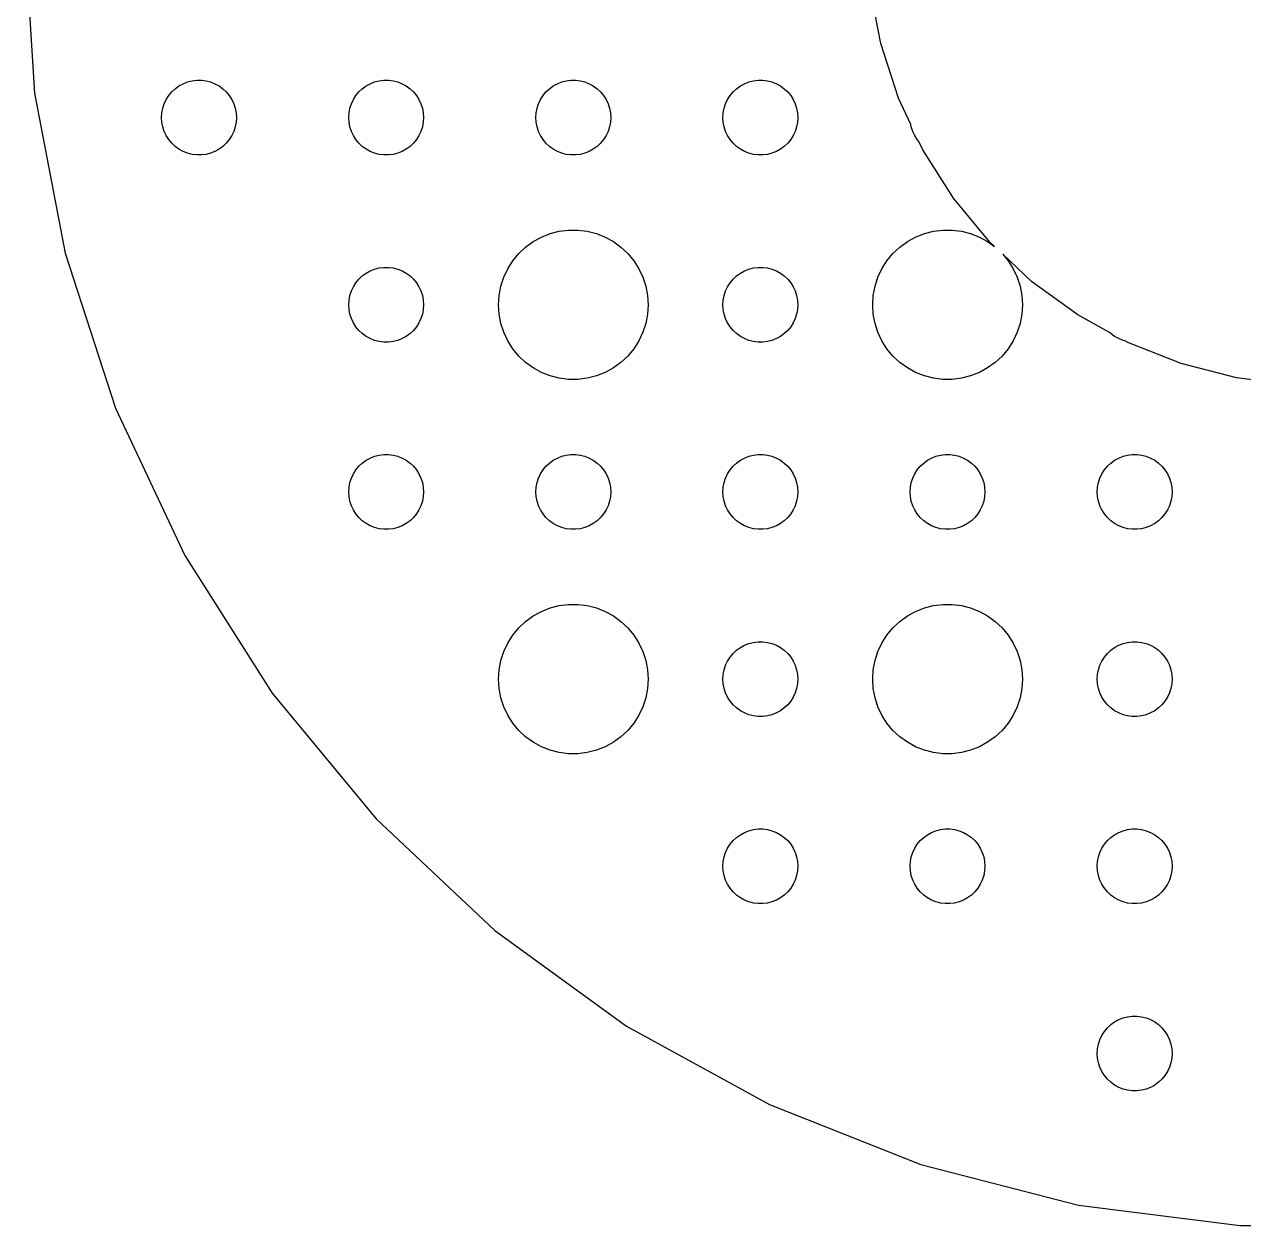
# Model space of a CAD drawing. Header units: metres. Extents: x -52 to 52, y -52 to 52.
# Drawn here: x -52 to -3.13, y -51.9 to -3.77 of the extents above; entities that cross this region are included whole.
import ezdxf

# ---------------------------------------------------------------- set-up
doc = ezdxf.new("R2010")
doc.units = ezdxf.units.M

msp = doc.modelspace()

# ---------------------------------------------------------------- linework, layer by layer
for p, q in [((-52, 0), (-51.59, -6.51732)), ((-17.6766, -4.53859), (-18.1061, -2.28732)), ((-16.9684, -6.71826), (-17.6766, -4.53859)), ((-46.0934, -6.47318), (-45.9561, -6.34422)), ((-45.9561, -6.34422), (-45.8037, -6.23351)), ((-45.8037, -6.23351), (-45.6387, -6.14275)), ((-45.6387, -6.14275), (-45.4635, -6.07341)), ((-45.4635, -6.07341), (-45.2811, -6.02657)), ((-45.2811, -6.02657), (-45.0942, -6.00294)), ((-45.0942, -6.00294), (-44.9058, -6.00294)), ((-44.9058, -6.00294), (-44.7189, -6.02657)), ((-44.7189, -6.02657), (-44.5365, -6.07341)), ((-44.5365, -6.07341), (-44.3613, -6.14275)), ((-44.3613, -6.14275), (-44.1963, -6.23351)), ((-44.1963, -6.23351), (-44.0439, -6.34422)), ((-44.0439, -6.34422), (-43.9065, -6.47318)), ((-38.5934, -6.47318), (-38.4561, -6.34422)), ((-38.4561, -6.34422), (-38.3037, -6.23351)), ((-38.3037, -6.23351), (-38.1387, -6.14275)), ((-38.1387, -6.14275), (-37.9635, -6.07341)), ((-37.9635, -6.07341), (-37.7811, -6.02657)), ((-37.7811, -6.02657), (-37.5942, -6.00294)), ((-37.5942, -6.00294), (-37.4058, -6.00294)), ((-37.4058, -6.00294), (-37.2189, -6.02657)), ((-37.2189, -6.02657), (-37.0365, -6.07341)), ((-37.0365, -6.07341), (-36.8613, -6.14275)), ((-36.8613, -6.14275), (-36.6963, -6.23351)), ((-36.6963, -6.23351), (-36.5439, -6.34422)), ((-36.5439, -6.34422), (-36.4065, -6.47318)), ((-31.0934, -6.47318), (-30.9561, -6.34422)), ((-30.9561, -6.34422), (-30.8037, -6.23351)), ((-30.8037, -6.23351), (-30.6387, -6.14275)), ((-30.6387, -6.14275), (-30.4635, -6.07341)), ((-30.4635, -6.07341), (-30.2811, -6.02657)), ((-30.2811, -6.02657), (-30.0942, -6.00294)), ((-30.0942, -6.00294), (-29.9058, -6.00294)), ((-29.9058, -6.00294), (-29.7189, -6.02657)), ((-29.7189, -6.02657), (-29.5365, -6.07341)), ((-29.5365, -6.07341), (-29.3613, -6.14275)), ((-29.3613, -6.14275), (-29.1963, -6.23351)), ((-29.1963, -6.23351), (-29.0439, -6.34422)), ((-29.0439, -6.34422), (-28.9065, -6.47318)), ((-23.5934, -6.47318), (-23.4561, -6.34422)), ((-23.4561, -6.34422), (-23.3037, -6.23351)), ((-23.3037, -6.23351), (-23.1387, -6.14275)), ((-23.1387, -6.14275), (-22.9635, -6.07341)), ((-22.9635, -6.07341), (-22.7811, -6.02657)), ((-22.7811, -6.02657), (-22.5942, -6.00294)), ((-22.5942, -6.00294), (-22.4058, -6.00294)), ((-22.4058, -6.00294), (-22.2189, -6.02657)), ((-22.2189, -6.02657), (-22.0365, -6.07341)), ((-22.0365, -6.07341), (-21.8613, -6.14275)), ((-21.8613, -6.14275), (-21.6963, -6.23351)), ((-21.6963, -6.23351), (-21.5439, -6.34422)), ((-21.5439, -6.34422), (-21.4065, -6.47318)), ((-51.59, -6.51732), (-50.3663, -12.9319)), ((-46.3947, -6.9478), (-46.3145, -6.77736)), ((-46.3145, -6.77736), (-46.2135, -6.61832)), ((-46.2135, -6.61832), (-46.0934, -6.47318)), ((-43.9065, -6.47318), (-43.7865, -6.61832)), ((-43.7865, -6.61832), (-43.6855, -6.77736)), ((-43.6855, -6.77736), (-43.6053, -6.9478)), ((-38.8947, -6.9478), (-38.8145, -6.77736)), ((-38.8145, -6.77736), (-38.7135, -6.61832)), ((-38.7135, -6.61832), (-38.5934, -6.47318)), ((-36.4065, -6.47318), (-36.2865, -6.61832)), ((-36.2865, -6.61832), (-36.1855, -6.77736)), ((-36.1855, -6.77736), (-36.1053, -6.9478)), ((-31.3947, -6.9478), (-31.3145, -6.77736)), ((-31.3145, -6.77736), (-31.2135, -6.61832)), ((-31.2135, -6.61832), (-31.0934, -6.47318)), ((-28.9065, -6.47318), (-28.7865, -6.61832)), ((-28.7865, -6.61832), (-28.6855, -6.77736)), ((-28.6855, -6.77736), (-28.6053, -6.9478)), ((-23.8947, -6.9478), (-23.8145, -6.77736)), ((-23.8145, -6.77736), (-23.7135, -6.61832)), ((-23.7135, -6.61832), (-23.5934, -6.47318)), ((-21.4065, -6.47318), (-21.2865, -6.61832)), ((-21.2865, -6.61832), (-21.1855, -6.77736)), ((-21.1855, -6.77736), (-21.1053, -6.9478)), ((-16.4718, -7.77351), (-16.9684, -6.71826)), ((-46.5, -7.5), (-46.4882, -7.312)), ((-46.4882, -7.312), (-46.4529, -7.12695)), ((-46.4529, -7.12695), (-46.3947, -6.9478)), ((-43.6053, -6.9478), (-43.5471, -7.12695)), ((-43.5471, -7.12695), (-43.5118, -7.312)), ((-43.5118, -7.312), (-43.5, -7.5)), ((-39, -7.5), (-38.9882, -7.312)), ((-38.9882, -7.312), (-38.9529, -7.12695)), ((-38.9529, -7.12695), (-38.8947, -6.9478)), ((-36.1053, -6.9478), (-36.0471, -7.12695)), ((-36.0471, -7.12695), (-36.0118, -7.312)), ((-36.0118, -7.312), (-36, -7.5)), ((-31.5, -7.5), (-31.4882, -7.312)), ((-31.4882, -7.312), (-31.4529, -7.12695)), ((-31.4529, -7.12695), (-31.3947, -6.9478)), ((-28.6053, -6.9478), (-28.5471, -7.12695)), ((-28.5471, -7.12695), (-28.5118, -7.312)), ((-28.5118, -7.312), (-28.5, -7.5)), ((-24, -7.5), (-23.9882, -7.312)), ((-23.9882, -7.312), (-23.9529, -7.12695)), ((-23.9529, -7.12695), (-23.8947, -6.9478)), ((-21.1053, -6.9478), (-21.0471, -7.12695)), ((-21.0471, -7.12695), (-21.0118, -7.312)), ((-21.0118, -7.312), (-21, -7.5)), ((-46.4882, -7.68799), (-46.5, -7.5)), ((-46.4529, -7.87303), (-46.4882, -7.68799)), ((-43.5118, -7.68799), (-43.5471, -7.87303)), ((-43.5, -7.5), (-43.5118, -7.68799)), ((-38.9882, -7.68799), (-39, -7.5)), ((-38.9529, -7.87303), (-38.9882, -7.68799)), ((-36.0118, -7.68799), (-36.0471, -7.87303)), ((-36, -7.5), (-36.0118, -7.68799)), ((-31.4882, -7.68799), (-31.5, -7.5)), ((-31.4529, -7.87303), (-31.4882, -7.68799)), ((-28.5118, -7.68799), (-28.5471, -7.87303)), ((-28.5, -7.5), (-28.5118, -7.68799)), ((-23.9882, -7.68799), (-24, -7.5)), ((-23.9529, -7.87303), (-23.9882, -7.68799)), ((-21.0118, -7.68799), (-21.0471, -7.87303)), ((-21, -7.5), (-21.0118, -7.68799)), ((-16.4529, -7.87303), (-16.4718, -7.77351)), ((-46.3947, -8.05219), (-46.4529, -7.87303)), ((-46.3145, -8.22263), (-46.3947, -8.05219)), ((-46.2135, -8.38167), (-46.3145, -8.22263)), ((-43.6855, -8.22263), (-43.7865, -8.38167)), ((-43.6053, -8.05219), (-43.6855, -8.22263)), ((-43.5471, -7.87303), (-43.6053, -8.05219)), ((-38.8947, -8.05219), (-38.9529, -7.87303)), ((-38.8145, -8.22263), (-38.8947, -8.05219)), ((-38.7135, -8.38167), (-38.8145, -8.22263)), ((-36.1855, -8.22263), (-36.2865, -8.38167)), ((-36.1053, -8.05219), (-36.1855, -8.22263)), ((-36.0471, -7.87303), (-36.1053, -8.05219)), ((-31.3947, -8.05219), (-31.4529, -7.87303)), ((-31.3145, -8.22263), (-31.3947, -8.05219)), ((-31.2135, -8.38167), (-31.3145, -8.22263)), ((-28.6855, -8.22263), (-28.7865, -8.38167)), ((-28.6053, -8.05219), (-28.6855, -8.22263)), ((-28.5471, -7.87303), (-28.6053, -8.05219)), ((-23.8947, -8.05219), (-23.9529, -7.87303)), ((-23.8145, -8.22263), (-23.8947, -8.05219)), ((-23.7135, -8.38167), (-23.8145, -8.22263)), ((-21.1855, -8.22263), (-21.2865, -8.38167)), ((-21.1053, -8.05219), (-21.1855, -8.22263)), ((-21.0471, -7.87303), (-21.1053, -8.05219)), ((-16.3947, -8.05219), (-16.4529, -7.87303)), ((-16.3145, -8.22263), (-16.3947, -8.05219)), ((-16.2135, -8.38167), (-16.3145, -8.22263)), ((-46.0934, -8.52681), (-46.2135, -8.38167)), ((-45.9561, -8.65576), (-46.0934, -8.52681)), ((-45.8037, -8.76648), (-45.9561, -8.65576)), ((-45.6387, -8.85724), (-45.8037, -8.76648)), ((-44.1963, -8.76648), (-44.3613, -8.85724)), ((-44.0439, -8.65576), (-44.1963, -8.76648)), ((-43.9065, -8.52681), (-44.0439, -8.65576)), ((-43.7865, -8.38167), (-43.9065, -8.52681)), ((-38.5934, -8.52681), (-38.7135, -8.38167)), ((-38.4561, -8.65576), (-38.5934, -8.52681)), ((-38.3037, -8.76648), (-38.4561, -8.65576)), ((-38.1387, -8.85724), (-38.3037, -8.76648)), ((-36.6963, -8.76648), (-36.8613, -8.85724)), ((-36.5439, -8.65576), (-36.6963, -8.76648)), ((-36.4065, -8.52681), (-36.5439, -8.65576)), ((-36.2865, -8.38167), (-36.4065, -8.52681)), ((-31.0934, -8.52681), (-31.2135, -8.38167)), ((-30.9561, -8.65576), (-31.0934, -8.52681)), ((-30.8037, -8.76648), (-30.9561, -8.65576)), ((-30.6387, -8.85724), (-30.8037, -8.76648)), ((-29.1963, -8.76648), (-29.3613, -8.85724)), ((-29.0439, -8.65576), (-29.1963, -8.76648)), ((-28.9065, -8.52681), (-29.0439, -8.65576)), ((-28.7865, -8.38167), (-28.9065, -8.52681)), ((-23.5934, -8.52681), (-23.7135, -8.38167)), ((-23.4561, -8.65576), (-23.5934, -8.52681)), ((-23.3037, -8.76648), (-23.4561, -8.65576)), ((-23.1387, -8.85724), (-23.3037, -8.76648)), ((-21.6963, -8.76648), (-21.8613, -8.85724)), ((-21.5439, -8.65576), (-21.6963, -8.76648)), ((-21.4065, -8.52681), (-21.5439, -8.65576)), ((-21.2865, -8.38167), (-21.4065, -8.52681)), ((-16.1489, -8.45973), (-16.2135, -8.38167)), ((-15.9926, -8.79199), (-16.1489, -8.45973)), ((-14.7646, -10.7271), (-15.9926, -8.79199)), ((-45.4635, -8.92657), (-45.6387, -8.85724)), ((-45.2811, -8.97342), (-45.4635, -8.92657)), ((-45.0942, -8.99704), (-45.2811, -8.97342)), ((-44.9058, -8.99704), (-45.0942, -8.99704)), ((-44.7189, -8.97342), (-44.9058, -8.99704)), ((-44.5365, -8.92657), (-44.7189, -8.97342)), ((-44.3613, -8.85724), (-44.5365, -8.92657)), ((-37.9635, -8.92657), (-38.1387, -8.85724)), ((-37.7811, -8.97342), (-37.9635, -8.92657)), ((-37.5942, -8.99704), (-37.7811, -8.97342)), ((-37.4058, -8.99704), (-37.5942, -8.99704)), ((-37.2189, -8.97342), (-37.4058, -8.99704)), ((-37.0365, -8.92657), (-37.2189, -8.97342)), ((-36.8613, -8.85724), (-37.0365, -8.92657)), ((-30.4635, -8.92657), (-30.6387, -8.85724)), ((-30.2811, -8.97342), (-30.4635, -8.92657)), ((-30.0942, -8.99704), (-30.2811, -8.97342)), ((-29.9058, -8.99704), (-30.0942, -8.99704)), ((-29.7189, -8.97342), (-29.9058, -8.99704)), ((-29.5365, -8.92657), (-29.7189, -8.97342)), ((-29.3613, -8.85724), (-29.5365, -8.92657)), ((-22.9635, -8.92657), (-23.1387, -8.85724)), ((-22.7811, -8.97342), (-22.9635, -8.92657)), ((-22.5942, -8.99704), (-22.7811, -8.97342)), ((-22.4058, -8.99704), (-22.5942, -8.99704)), ((-22.2189, -8.97342), (-22.4058, -8.99704)), ((-22.0365, -8.92657), (-22.2189, -8.97342)), ((-21.8613, -8.85724), (-22.0365, -8.92657)), ((-13.3037, -12.493), (-14.7646, -10.7271)), ((-31.2773, -12.2855), (-30.927, -12.1468)), ((-30.927, -12.1468), (-30.5621, -12.0531)), ((-30.5621, -12.0531), (-30.1884, -12.0059)), ((-30.1884, -12.0059), (-29.8116, -12.0059)), ((-29.8116, -12.0059), (-29.4379, -12.0531)), ((-29.4379, -12.0531), (-29.0729, -12.1468)), ((-29.0729, -12.1468), (-28.7227, -12.2855)), ((-16.2773, -12.2855), (-15.927, -12.1468)), ((-15.927, -12.1468), (-15.5621, -12.0531)), ((-15.5621, -12.0531), (-15.1884, -12.0059)), ((-15.1884, -12.0059), (-14.8116, -12.0059)), ((-14.8116, -12.0059), (-14.4379, -12.0531)), ((-14.4379, -12.0531), (-14.0729, -12.1468)), ((-14.0729, -12.1468), (-13.7227, -12.2855)), ((-32.1869, -12.9464), (-31.9123, -12.6884)), ((-31.9123, -12.6884), (-31.6075, -12.467)), ((-31.6075, -12.467), (-31.2773, -12.2855)), ((-28.7227, -12.2855), (-28.3925, -12.467)), ((-28.3925, -12.467), (-28.0877, -12.6884)), ((-28.0877, -12.6884), (-27.8131, -12.9464)), ((-17.1869, -12.9464), (-16.9123, -12.6884)), ((-16.9123, -12.6884), (-16.6075, -12.467)), ((-16.6075, -12.467), (-16.2773, -12.2855)), ((-13.7227, -12.2855), (-13.3925, -12.467)), ((-13.3925, -12.467), (-13.1221, -12.6635)), ((-13.1221, -12.6635), (-13.3037, -12.493)), ((-50.3663, -12.9319), (-48.3484, -19.1425)), ((-32.427, -13.2366), (-32.1869, -12.9464)), ((-27.8131, -12.9464), (-27.5729, -13.2366)), ((-17.427, -13.2366), (-17.1869, -12.9464)), ((-11.633, -14.0619), (-12.786, -12.9791)), ((-12.786, -12.9791), (-12.5729, -13.2366)), ((-38.3037, -13.7335), (-38.1387, -13.6427)), ((-38.1387, -13.6427), (-37.9635, -13.5734)), ((-37.9635, -13.5734), (-37.7811, -13.5266)), ((-37.7811, -13.5266), (-37.5942, -13.5029)), ((-37.5942, -13.5029), (-37.4058, -13.5029)), ((-37.4058, -13.5029), (-37.2189, -13.5266)), ((-37.2189, -13.5266), (-37.0365, -13.5734)), ((-37.0365, -13.5734), (-36.8613, -13.6427)), ((-36.8613, -13.6427), (-36.6963, -13.7335)), ((-32.7893, -13.8956), (-32.6289, -13.5547)), ((-32.6289, -13.5547), (-32.427, -13.2366)), ((-27.5729, -13.2366), (-27.3711, -13.5547)), ((-27.3711, -13.5547), (-27.2107, -13.8956)), ((-23.3037, -13.7335), (-23.1387, -13.6427)), ((-23.1387, -13.6427), (-22.9635, -13.5734)), ((-22.9635, -13.5734), (-22.7811, -13.5266)), ((-22.7811, -13.5266), (-22.5942, -13.5029)), ((-22.5942, -13.5029), (-22.4058, -13.5029)), ((-22.4058, -13.5029), (-22.2189, -13.5266)), ((-22.2189, -13.5266), (-22.0365, -13.5734)), ((-22.0365, -13.5734), (-21.8613, -13.6427)), ((-21.8613, -13.6427), (-21.6963, -13.7335)), ((-17.7893, -13.8956), (-17.6289, -13.5547)), ((-17.6289, -13.5547), (-17.427, -13.2366)), ((-12.5729, -13.2366), (-12.3711, -13.5547)), ((-12.3711, -13.5547), (-12.2107, -13.8956)), ((-38.8145, -14.2774), (-38.7135, -14.1183)), ((-38.7135, -14.1183), (-38.5934, -13.9732)), ((-38.5934, -13.9732), (-38.4561, -13.8442)), ((-38.4561, -13.8442), (-38.3037, -13.7335)), ((-36.6963, -13.7335), (-36.5439, -13.8442)), ((-36.5439, -13.8442), (-36.4065, -13.9732)), ((-36.4065, -13.9732), (-36.2865, -14.1183)), ((-36.2865, -14.1183), (-36.1855, -14.2774)), ((-32.9057, -14.2539), (-32.7893, -13.8956)), ((-27.2107, -13.8956), (-27.0942, -14.2539)), ((-23.8145, -14.2774), (-23.7135, -14.1183)), ((-23.7135, -14.1183), (-23.5934, -13.9732)), ((-23.5934, -13.9732), (-23.4561, -13.8442)), ((-23.4561, -13.8442), (-23.3037, -13.7335)), ((-21.6963, -13.7335), (-21.5439, -13.8442)), ((-21.5439, -13.8442), (-21.4065, -13.9732)), ((-21.4065, -13.9732), (-21.2865, -14.1183)), ((-21.2865, -14.1183), (-21.1855, -14.2774)), ((-17.9057, -14.2539), (-17.7893, -13.8956)), ((-12.2107, -13.8956), (-12.0942, -14.2539)), ((-9.77882, -15.409), (-11.633, -14.0619)), ((-38.9882, -14.812), (-38.9529, -14.627)), ((-38.9529, -14.627), (-38.8947, -14.4478)), ((-38.8947, -14.4478), (-38.8145, -14.2774)), ((-36.1855, -14.2774), (-36.1053, -14.4478)), ((-36.1053, -14.4478), (-36.0471, -14.627)), ((-36.0471, -14.627), (-36.0118, -14.812)), ((-33, -15), (-32.9763, -14.624)), ((-32.9763, -14.624), (-32.9057, -14.2539)), ((-27.0942, -14.2539), (-27.0237, -14.624)), ((-27.0237, -14.624), (-27, -15)), ((-23.9882, -14.812), (-23.9529, -14.627)), ((-23.9529, -14.627), (-23.8947, -14.4478)), ((-23.8947, -14.4478), (-23.8145, -14.2774)), ((-21.1855, -14.2774), (-21.1053, -14.4478)), ((-21.1053, -14.4478), (-21.0471, -14.627)), ((-21.0471, -14.627), (-21.0118, -14.812)), ((-18, -15), (-17.9763, -14.624)), ((-17.9763, -14.624), (-17.9057, -14.2539)), ((-12.0942, -14.2539), (-12.0237, -14.624)), ((-12.0237, -14.624), (-12, -15)), ((-39, -15), (-38.9882, -14.812)), ((-38.9882, -15.188), (-39, -15)), ((-36.0118, -14.812), (-36, -15)), ((-36, -15), (-36.0118, -15.188)), ((-32.9763, -15.376), (-33, -15)), ((-27, -15), (-27.0237, -15.376)), ((-24, -15), (-23.9882, -14.812)), ((-23.9882, -15.188), (-24, -15)), ((-21.0118, -14.812), (-21, -15)), ((-21, -15), (-21.0118, -15.188)), ((-17.9763, -15.376), (-18, -15)), ((-12, -15), (-12.0237, -15.376)), ((-38.9529, -15.373), (-38.9882, -15.188)), ((-38.8947, -15.5522), (-38.9529, -15.373)), ((-38.8145, -15.7226), (-38.8947, -15.5522)), ((-36.1053, -15.5522), (-36.1855, -15.7226)), ((-36.0471, -15.373), (-36.1053, -15.5522)), ((-36.0118, -15.188), (-36.0471, -15.373)), ((-32.9057, -15.7461), (-32.9763, -15.376)), ((-27.0237, -15.376), (-27.0942, -15.7461)), ((-23.9529, -15.373), (-23.9882, -15.188)), ((-23.8947, -15.5522), (-23.9529, -15.373)), ((-23.8145, -15.7226), (-23.8947, -15.5522)), ((-21.1053, -15.5522), (-21.1855, -15.7226)), ((-21.0471, -15.373), (-21.1053, -15.5522)), ((-21.0118, -15.188), (-21.0471, -15.373)), ((-17.9057, -15.7461), (-17.9763, -15.376)), ((-12.0237, -15.376), (-12.0942, -15.7461)), ((-8.50653, -16.1084), (-9.77882, -15.409)), ((-38.7135, -15.8817), (-38.8145, -15.7226)), ((-38.5934, -16.0268), (-38.7135, -15.8817)), ((-38.4561, -16.1558), (-38.5934, -16.0268)), ((-36.4065, -16.0268), (-36.5439, -16.1558)), ((-36.2865, -15.8817), (-36.4065, -16.0268)), ((-36.1855, -15.7226), (-36.2865, -15.8817)), ((-32.7893, -16.1044), (-32.9057, -15.7461)), ((-32.6289, -16.4453), (-32.7893, -16.1044)), ((-27.2107, -16.1044), (-27.3711, -16.4453)), ((-27.0942, -15.7461), (-27.2107, -16.1044)), ((-23.7135, -15.8817), (-23.8145, -15.7226)), ((-23.5934, -16.0268), (-23.7135, -15.8817)), ((-23.4561, -16.1558), (-23.5934, -16.0268)), ((-21.4065, -16.0268), (-21.5439, -16.1558)), ((-21.2865, -15.8817), (-21.4065, -16.0268)), ((-21.1855, -15.7226), (-21.2865, -15.8817)), ((-17.7893, -16.1044), (-17.9057, -15.7461)), ((-17.6289, -16.4453), (-17.7893, -16.1044)), ((-12.2107, -16.1044), (-12.3711, -16.4453)), ((-12.0942, -15.7461), (-12.2107, -16.1044)), ((-8.45613, -16.1558), (-8.50653, -16.1084)), ((-38.3037, -16.2665), (-38.4561, -16.1558)), ((-38.1387, -16.3572), (-38.3037, -16.2665)), ((-37.9635, -16.4266), (-38.1387, -16.3572)), ((-37.7811, -16.4734), (-37.9635, -16.4266)), ((-37.5942, -16.497), (-37.7811, -16.4734)), ((-37.4058, -16.497), (-37.5942, -16.497)), ((-37.2189, -16.4734), (-37.4058, -16.497)), ((-37.0365, -16.4266), (-37.2189, -16.4734)), ((-36.8613, -16.3572), (-37.0365, -16.4266)), ((-36.6963, -16.2665), (-36.8613, -16.3572)), ((-36.5439, -16.1558), (-36.6963, -16.2665)), ((-32.427, -16.7634), (-32.6289, -16.4453)), ((-27.3711, -16.4453), (-27.5729, -16.7634)), ((-23.3037, -16.2665), (-23.4561, -16.1558)), ((-23.1387, -16.3572), (-23.3037, -16.2665)), ((-22.9635, -16.4266), (-23.1387, -16.3572)), ((-22.7811, -16.4734), (-22.9635, -16.4266)), ((-22.5942, -16.497), (-22.7811, -16.4734)), ((-22.4058, -16.497), (-22.5942, -16.497)), ((-22.2189, -16.4734), (-22.4058, -16.497)), ((-22.0365, -16.4266), (-22.2189, -16.4734)), ((-21.8613, -16.3572), (-22.0365, -16.4266)), ((-21.6963, -16.2665), (-21.8613, -16.3572)), ((-21.5439, -16.1558), (-21.6963, -16.2665)), ((-17.427, -16.7634), (-17.6289, -16.4453)), ((-12.3711, -16.4453), (-12.5729, -16.7634)), ((-8.30373, -16.2665), (-8.45613, -16.1558)), ((-8.13866, -16.3572), (-8.30373, -16.2665)), ((-7.96352, -16.4266), (-8.13866, -16.3572)), ((-7.89655, -16.4438), (-7.96352, -16.4266)), ((-7.77046, -16.5131), (-7.89655, -16.4438)), ((-5.63956, -17.3568), (-7.77046, -16.5131)), ((-32.1869, -17.0536), (-32.427, -16.7634)), ((-31.9123, -17.3115), (-32.1869, -17.0536)), ((-27.8131, -17.0536), (-28.0877, -17.3115)), ((-27.5729, -16.7634), (-27.8131, -17.0536)), ((-17.1869, -17.0536), (-17.427, -16.7634)), ((-16.9123, -17.3115), (-17.1869, -17.0536)), ((-12.8131, -17.0536), (-13.0877, -17.3115)), ((-12.5729, -16.7634), (-12.8131, -17.0536)), ((-31.6075, -17.533), (-31.9123, -17.3115)), ((-31.2773, -17.7145), (-31.6075, -17.533)), ((-28.3925, -17.533), (-28.7227, -17.7145)), ((-28.0877, -17.3115), (-28.3925, -17.533)), ((-16.6075, -17.533), (-16.9123, -17.3115)), ((-16.2773, -17.7145), (-16.6075, -17.533)), ((-13.3925, -17.533), (-13.7227, -17.7145)), ((-13.0877, -17.3115), (-13.3925, -17.533)), ((-3.41971, -17.9267), (-5.63956, -17.3568)), ((-30.927, -17.8532), (-31.2773, -17.7145)), ((-30.5621, -17.9469), (-30.927, -17.8532)), ((-30.1884, -17.9941), (-30.5621, -17.9469)), ((-29.8116, -17.9941), (-30.1884, -17.9941)), ((-29.4379, -17.9469), (-29.8116, -17.9941)), ((-29.0729, -17.8532), (-29.4379, -17.9469)), ((-28.7227, -17.7145), (-29.0729, -17.8532)), ((-15.927, -17.8532), (-16.2773, -17.7145)), ((-15.5621, -17.9469), (-15.927, -17.8532)), ((-15.1884, -17.9941), (-15.5621, -17.9469)), ((-14.8116, -17.9941), (-15.1884, -17.9941)), ((-14.4379, -17.9469), (-14.8116, -17.9941)), ((-14.0729, -17.8532), (-14.4379, -17.9469)), ((-13.7227, -17.7145), (-14.0729, -17.8532)), ((-1.14592, -18.214), (-3.41971, -17.9267)), ((-48.3484, -19.1425), (-45.5679, -25.0512)), ((-37.7811, -21.0266), (-37.5942, -21.003)), ((-37.5942, -21.003), (-37.4058, -21.003)), ((-37.4058, -21.003), (-37.2189, -21.0266)), ((-30.2811, -21.0266), (-30.0942, -21.003)), ((-30.0942, -21.003), (-29.9058, -21.003)), ((-29.9058, -21.003), (-29.7189, -21.0266)), ((-22.7811, -21.0266), (-22.5942, -21.003)), ((-22.5942, -21.003), (-22.4058, -21.003)), ((-22.4058, -21.003), (-22.2189, -21.0266)), ((-15.2811, -21.0266), (-15.0942, -21.003)), ((-15.0942, -21.003), (-14.9058, -21.003)), ((-14.9058, -21.003), (-14.7189, -21.0266)), ((-7.78107, -21.0266), (-7.59418, -21.003)), ((-7.59418, -21.003), (-7.40581, -21.003)), ((-7.40581, -21.003), (-7.21892, -21.0266)), ((-38.7135, -21.6183), (-38.5934, -21.4732)), ((-38.5934, -21.4732), (-38.4561, -21.3442)), ((-38.4561, -21.3442), (-38.3037, -21.2335)), ((-38.3037, -21.2335), (-38.1387, -21.1427)), ((-38.1387, -21.1427), (-37.9635, -21.0734)), ((-37.9635, -21.0734), (-37.7811, -21.0266)), ((-37.2189, -21.0266), (-37.0365, -21.0734)), ((-37.0365, -21.0734), (-36.8613, -21.1427)), ((-36.8613, -21.1427), (-36.6963, -21.2335)), ((-36.6963, -21.2335), (-36.5439, -21.3442)), ((-36.5439, -21.3442), (-36.4065, -21.4732)), ((-36.4065, -21.4732), (-36.2865, -21.6183)), ((-31.2135, -21.6183), (-31.0934, -21.4732)), ((-31.0934, -21.4732), (-30.9561, -21.3442)), ((-30.9561, -21.3442), (-30.8037, -21.2335)), ((-30.8037, -21.2335), (-30.6387, -21.1427)), ((-30.6387, -21.1427), (-30.4635, -21.0734)), ((-30.4635, -21.0734), (-30.2811, -21.0266)), ((-29.7189, -21.0266), (-29.5365, -21.0734)), ((-29.5365, -21.0734), (-29.3613, -21.1427)), ((-29.3613, -21.1427), (-29.1963, -21.2335)), ((-29.1963, -21.2335), (-29.0439, -21.3442)), ((-29.0439, -21.3442), (-28.9065, -21.4732)), ((-28.9065, -21.4732), (-28.7865, -21.6183)), ((-23.7135, -21.6183), (-23.5934, -21.4732)), ((-23.5934, -21.4732), (-23.4561, -21.3442)), ((-23.4561, -21.3442), (-23.3037, -21.2335)), ((-23.3037, -21.2335), (-23.1387, -21.1427)), ((-23.1387, -21.1427), (-22.9635, -21.0734)), ((-22.9635, -21.0734), (-22.7811, -21.0266)), ((-22.2189, -21.0266), (-22.0365, -21.0734)), ((-22.0365, -21.0734), (-21.8613, -21.1427)), ((-21.8613, -21.1427), (-21.6963, -21.2335)), ((-21.6963, -21.2335), (-21.5439, -21.3442)), ((-21.5439, -21.3442), (-21.4065, -21.4732)), ((-21.4065, -21.4732), (-21.2865, -21.6183)), ((-16.2135, -21.6183), (-16.0934, -21.4732)), ((-16.0934, -21.4732), (-15.9561, -21.3442)), ((-15.9561, -21.3442), (-15.8037, -21.2335)), ((-15.8037, -21.2335), (-15.6387, -21.1427)), ((-15.6387, -21.1427), (-15.4635, -21.0734)), ((-15.4635, -21.0734), (-15.2811, -21.0266)), ((-14.7189, -21.0266), (-14.5365, -21.0734)), ((-14.5365, -21.0734), (-14.3613, -21.1427)), ((-14.3613, -21.1427), (-14.1963, -21.2335)), ((-14.1963, -21.2335), (-14.0439, -21.3442)), ((-14.0439, -21.3442), (-13.9065, -21.4732)), ((-13.9065, -21.4732), (-13.7865, -21.6183)), ((-8.71352, -21.6183), (-8.59344, -21.4732)), ((-8.59344, -21.4732), (-8.45613, -21.3442)), ((-8.45613, -21.3442), (-8.30373, -21.2335)), ((-8.30373, -21.2335), (-8.13866, -21.1427)), ((-8.13866, -21.1427), (-7.96352, -21.0734)), ((-7.96352, -21.0734), (-7.78107, -21.0266)), ((-7.21892, -21.0266), (-7.03647, -21.0734)), ((-7.03647, -21.0734), (-6.86133, -21.1427)), ((-6.86133, -21.1427), (-6.69626, -21.2335)), ((-6.69626, -21.2335), (-6.54385, -21.3442)), ((-6.54385, -21.3442), (-6.40654, -21.4732)), ((-6.40654, -21.4732), (-6.28647, -21.6183)), ((-38.9529, -22.127), (-38.8947, -21.9478)), ((-38.8947, -21.9478), (-38.8145, -21.7774)), ((-38.8145, -21.7774), (-38.7135, -21.6183)), ((-36.2865, -21.6183), (-36.1855, -21.7774)), ((-36.1855, -21.7774), (-36.1053, -21.9478)), ((-36.1053, -21.9478), (-36.0471, -22.127)), ((-31.4529, -22.127), (-31.3947, -21.9478)), ((-31.3947, -21.9478), (-31.3145, -21.7774)), ((-31.3145, -21.7774), (-31.2135, -21.6183)), ((-28.7865, -21.6183), (-28.6855, -21.7774)), ((-28.6855, -21.7774), (-28.6053, -21.9478)), ((-28.6053, -21.9478), (-28.5471, -22.127)), ((-23.9529, -22.127), (-23.8947, -21.9478)), ((-23.8947, -21.9478), (-23.8145, -21.7774)), ((-23.8145, -21.7774), (-23.7135, -21.6183)), ((-21.2865, -21.6183), (-21.1855, -21.7774)), ((-21.1855, -21.7774), (-21.1053, -21.9478)), ((-21.1053, -21.9478), (-21.0471, -22.127)), ((-16.4529, -22.127), (-16.3947, -21.9478)), ((-16.3947, -21.9478), (-16.3145, -21.7774)), ((-16.3145, -21.7774), (-16.2135, -21.6183)), ((-13.7865, -21.6183), (-13.6855, -21.7774)), ((-13.6855, -21.7774), (-13.6053, -21.9478)), ((-13.6053, -21.9478), (-13.5471, -22.127)), ((-8.95287, -22.127), (-8.89465, -21.9478)), ((-8.89465, -21.9478), (-8.81445, -21.7774)), ((-8.81445, -21.7774), (-8.71352, -21.6183)), ((-6.28647, -21.6183), (-6.18553, -21.7774)), ((-6.18553, -21.7774), (-6.10533, -21.9478)), ((-6.10533, -21.9478), (-6.04712, -22.127)), ((-39, -22.5), (-38.9882, -22.312)), ((-38.9882, -22.312), (-38.9529, -22.127)), ((-36.0471, -22.127), (-36.0118, -22.312)), ((-36.0118, -22.312), (-36, -22.5)), ((-31.5, -22.5), (-31.4882, -22.312)), ((-31.4882, -22.312), (-31.4529, -22.127)), ((-28.5471, -22.127), (-28.5118, -22.312)), ((-28.5118, -22.312), (-28.5, -22.5)), ((-24, -22.5), (-23.9882, -22.312)), ((-23.9882, -22.312), (-23.9529, -22.127)), ((-21.0471, -22.127), (-21.0118, -22.312)), ((-21.0118, -22.312), (-21, -22.5)), ((-16.5, -22.5), (-16.4882, -22.312)), ((-16.4882, -22.312), (-16.4529, -22.127)), ((-13.5471, -22.127), (-13.5118, -22.312)), ((-13.5118, -22.312), (-13.5, -22.5)), ((-9, -22.5), (-8.98816, -22.312)), ((-8.98816, -22.312), (-8.95287, -22.127)), ((-6.04712, -22.127), (-6.01183, -22.312)), ((-6.01183, -22.312), (-6, -22.5)), ((-38.9882, -22.688), (-39, -22.5)), ((-38.9529, -22.873), (-38.9882, -22.688)), ((-38.8947, -23.0522), (-38.9529, -22.873)), ((-36.0471, -22.873), (-36.1053, -23.0522)), ((-36.0118, -22.688), (-36.0471, -22.873)), ((-36, -22.5), (-36.0118, -22.688)), ((-31.4882, -22.688), (-31.5, -22.5)), ((-31.4529, -22.873), (-31.4882, -22.688)), ((-31.3947, -23.0522), (-31.4529, -22.873)), ((-28.5471, -22.873), (-28.6053, -23.0522)), ((-28.5118, -22.688), (-28.5471, -22.873)), ((-28.5, -22.5), (-28.5118, -22.688)), ((-23.9882, -22.688), (-24, -22.5)), ((-23.9529, -22.873), (-23.9882, -22.688)), ((-23.8947, -23.0522), (-23.9529, -22.873)), ((-21.0471, -22.873), (-21.1053, -23.0522)), ((-21.0118, -22.688), (-21.0471, -22.873)), ((-21, -22.5), (-21.0118, -22.688)), ((-16.4882, -22.688), (-16.5, -22.5)), ((-16.4529, -22.873), (-16.4882, -22.688)), ((-16.3947, -23.0522), (-16.4529, -22.873)), ((-13.5471, -22.873), (-13.6053, -23.0522)), ((-13.5118, -22.688), (-13.5471, -22.873)), ((-13.5, -22.5), (-13.5118, -22.688)), ((-8.98816, -22.688), (-9, -22.5)), ((-8.95287, -22.873), (-8.98816, -22.688)), ((-8.89465, -23.0522), (-8.95287, -22.873)), ((-6.04712, -22.873), (-6.10533, -23.0522)), ((-6.01183, -22.688), (-6.04712, -22.873)), ((-6, -22.5), (-6.01183, -22.688)), ((-38.8145, -23.2226), (-38.8947, -23.0522)), ((-38.7135, -23.3817), (-38.8145, -23.2226)), ((-38.5934, -23.5268), (-38.7135, -23.3817)), ((-36.2865, -23.3817), (-36.4065, -23.5268)), ((-36.1855, -23.2226), (-36.2865, -23.3817)), ((-36.1053, -23.0522), (-36.1855, -23.2226)), ((-31.3145, -23.2226), (-31.3947, -23.0522)), ((-31.2135, -23.3817), (-31.3145, -23.2226)), ((-31.0934, -23.5268), (-31.2135, -23.3817)), ((-28.7865, -23.3817), (-28.9065, -23.5268)), ((-28.6855, -23.2226), (-28.7865, -23.3817)), ((-28.6053, -23.0522), (-28.6855, -23.2226)), ((-23.8145, -23.2226), (-23.8947, -23.0522)), ((-23.7135, -23.3817), (-23.8145, -23.2226)), ((-23.5934, -23.5268), (-23.7135, -23.3817)), ((-21.2865, -23.3817), (-21.4065, -23.5268)), ((-21.1855, -23.2226), (-21.2865, -23.3817)), ((-21.1053, -23.0522), (-21.1855, -23.2226)), ((-16.3145, -23.2226), (-16.3947, -23.0522)), ((-16.2135, -23.3817), (-16.3145, -23.2226)), ((-16.0934, -23.5268), (-16.2135, -23.3817)), ((-13.7865, -23.3817), (-13.9065, -23.5268)), ((-13.6855, -23.2226), (-13.7865, -23.3817)), ((-13.6053, -23.0522), (-13.6855, -23.2226)), ((-8.81445, -23.2226), (-8.89465, -23.0522)), ((-8.71352, -23.3817), (-8.81445, -23.2226)), ((-8.59344, -23.5268), (-8.71352, -23.3817)), ((-6.28647, -23.3817), (-6.40654, -23.5268)), ((-6.18553, -23.2226), (-6.28647, -23.3817)), ((-6.10533, -23.0522), (-6.18553, -23.2226)), ((-38.4561, -23.6558), (-38.5934, -23.5268)), ((-38.3037, -23.7665), (-38.4561, -23.6558)), ((-38.1387, -23.8572), (-38.3037, -23.7665)), ((-37.9635, -23.9266), (-38.1387, -23.8572)), ((-37.7811, -23.9734), (-37.9635, -23.9266)), ((-37.0365, -23.9266), (-37.2189, -23.9734)), ((-36.8613, -23.8572), (-37.0365, -23.9266)), ((-36.6963, -23.7665), (-36.8613, -23.8572)), ((-36.5439, -23.6558), (-36.6963, -23.7665)), ((-36.4065, -23.5268), (-36.5439, -23.6558)), ((-30.9561, -23.6558), (-31.0934, -23.5268)), ((-30.8037, -23.7665), (-30.9561, -23.6558)), ((-30.6387, -23.8572), (-30.8037, -23.7665)), ((-30.4635, -23.9266), (-30.6387, -23.8572)), ((-30.2811, -23.9734), (-30.4635, -23.9266)), ((-29.5365, -23.9266), (-29.7189, -23.9734)), ((-29.3613, -23.8572), (-29.5365, -23.9266)), ((-29.1963, -23.7665), (-29.3613, -23.8572)), ((-29.0439, -23.6558), (-29.1963, -23.7665)), ((-28.9065, -23.5268), (-29.0439, -23.6558)), ((-23.4561, -23.6558), (-23.5934, -23.5268)), ((-23.3037, -23.7665), (-23.4561, -23.6558)), ((-23.1387, -23.8572), (-23.3037, -23.7665)), ((-22.9635, -23.9266), (-23.1387, -23.8572)), ((-22.7811, -23.9734), (-22.9635, -23.9266)), ((-22.0365, -23.9266), (-22.2189, -23.9734)), ((-21.8613, -23.8572), (-22.0365, -23.9266)), ((-21.6963, -23.7665), (-21.8613, -23.8572)), ((-21.5439, -23.6558), (-21.6963, -23.7665)), ((-21.4065, -23.5268), (-21.5439, -23.6558)), ((-15.9561, -23.6558), (-16.0934, -23.5268)), ((-15.8037, -23.7665), (-15.9561, -23.6558)), ((-15.6387, -23.8572), (-15.8037, -23.7665)), ((-15.4635, -23.9266), (-15.6387, -23.8572)), ((-15.2811, -23.9734), (-15.4635, -23.9266)), ((-14.5365, -23.9266), (-14.7189, -23.9734)), ((-14.3613, -23.8572), (-14.5365, -23.9266)), ((-14.1963, -23.7665), (-14.3613, -23.8572)), ((-14.0439, -23.6558), (-14.1963, -23.7665)), ((-13.9065, -23.5268), (-14.0439, -23.6558)), ((-8.45613, -23.6558), (-8.59344, -23.5268)), ((-8.30373, -23.7665), (-8.45613, -23.6558)), ((-8.13866, -23.8572), (-8.30373, -23.7665)), ((-7.96352, -23.9266), (-8.13866, -23.8572)), ((-7.78107, -23.9734), (-7.96352, -23.9266)), ((-7.03647, -23.9266), (-7.21892, -23.9734)), ((-6.86133, -23.8572), (-7.03647, -23.9266)), ((-6.69626, -23.7665), (-6.86133, -23.8572)), ((-6.54385, -23.6558), (-6.69626, -23.7665)), ((-6.40654, -23.5268), (-6.54385, -23.6558)), ((-37.5942, -23.997), (-37.7811, -23.9734)), ((-37.4058, -23.997), (-37.5942, -23.997)), ((-37.2189, -23.9734), (-37.4058, -23.997)), ((-30.0942, -23.997), (-30.2811, -23.9734)), ((-29.9058, -23.997), (-30.0942, -23.997)), ((-29.7189, -23.9734), (-29.9058, -23.997)), ((-22.5942, -23.997), (-22.7811, -23.9734)), ((-22.4058, -23.997), (-22.5942, -23.997)), ((-22.2189, -23.9734), (-22.4058, -23.997)), ((-15.0942, -23.997), (-15.2811, -23.9734)), ((-14.9058, -23.997), (-15.0942, -23.997)), ((-14.7189, -23.9734), (-14.9058, -23.997)), ((-7.59418, -23.997), (-7.78107, -23.9734)), ((-7.40581, -23.997), (-7.59418, -23.997)), ((-7.21892, -23.9734), (-7.40581, -23.997)), ((-45.5679, -25.0512), (-42.0689, -30.5648)), ((-31.6075, -27.467), (-31.2773, -27.2855)), ((-31.2773, -27.2855), (-30.927, -27.1468)), ((-30.927, -27.1468), (-30.5621, -27.0531)), ((-30.5621, -27.0531), (-30.1884, -27.0059)), ((-30.1884, -27.0059), (-29.8116, -27.0059)), ((-29.8116, -27.0059), (-29.4379, -27.0531)), ((-29.4379, -27.0531), (-29.0729, -27.1468)), ((-29.0729, -27.1468), (-28.7227, -27.2855)), ((-28.7227, -27.2855), (-28.3925, -27.467)), ((-16.6075, -27.467), (-16.2773, -27.2855)), ((-16.2773, -27.2855), (-15.927, -27.1468)), ((-15.927, -27.1468), (-15.5621, -27.0531)), ((-15.5621, -27.0531), (-15.1884, -27.0059)), ((-15.1884, -27.0059), (-14.8116, -27.0059)), ((-14.8116, -27.0059), (-14.4379, -27.0531)), ((-14.4379, -27.0531), (-14.0729, -27.1468)), ((-14.0729, -27.1468), (-13.7227, -27.2855)), ((-13.7227, -27.2855), (-13.3925, -27.467)), ((-32.1869, -27.9464), (-31.9123, -27.6884)), ((-31.9123, -27.6884), (-31.6075, -27.467)), ((-28.3925, -27.467), (-28.0877, -27.6884)), ((-28.0877, -27.6884), (-27.8131, -27.9464)), ((-17.1869, -27.9464), (-16.9123, -27.6884)), ((-16.9123, -27.6884), (-16.6075, -27.467)), ((-13.3925, -27.467), (-13.0877, -27.6884)), ((-13.0877, -27.6884), (-12.8131, -27.9464)), ((-32.6289, -28.5547), (-32.427, -28.2366)), ((-32.427, -28.2366), (-32.1869, -27.9464)), ((-27.8131, -27.9464), (-27.5729, -28.2366)), ((-27.5729, -28.2366), (-27.3711, -28.5547)), ((-17.6289, -28.5547), (-17.427, -28.2366)), ((-17.427, -28.2366), (-17.1869, -27.9464)), ((-12.8131, -27.9464), (-12.5729, -28.2366)), ((-12.5729, -28.2366), (-12.3711, -28.5547)), ((-32.7893, -28.8956), (-32.6289, -28.5547)), ((-27.3711, -28.5547), (-27.2107, -28.8956)), ((-23.4561, -28.8442), (-23.3037, -28.7335)), ((-23.3037, -28.7335), (-23.1387, -28.6427)), ((-23.1387, -28.6427), (-22.9635, -28.5734)), ((-22.9635, -28.5734), (-22.7811, -28.5266)), ((-22.7811, -28.5266), (-22.5942, -28.503)), ((-22.5942, -28.503), (-22.4058, -28.503)), ((-22.4058, -28.503), (-22.2189, -28.5266)), ((-22.2189, -28.5266), (-22.0365, -28.5734)), ((-22.0365, -28.5734), (-21.8613, -28.6427)), ((-21.8613, -28.6427), (-21.6963, -28.7335)), ((-21.6963, -28.7335), (-21.5439, -28.8442)), ((-17.7893, -28.8956), (-17.6289, -28.5547)), ((-12.3711, -28.5547), (-12.2107, -28.8956)), ((-8.45613, -28.8442), (-8.30373, -28.7335)), ((-8.30373, -28.7335), (-8.13866, -28.6427)), ((-8.13866, -28.6427), (-7.96352, -28.5734)), ((-7.96352, -28.5734), (-7.78107, -28.5266)), ((-7.78107, -28.5266), (-7.59418, -28.503)), ((-7.59418, -28.503), (-7.40581, -28.503)), ((-7.40581, -28.503), (-7.21892, -28.5266)), ((-7.21892, -28.5266), (-7.03647, -28.5734)), ((-7.03647, -28.5734), (-6.86133, -28.6427)), ((-6.86133, -28.6427), (-6.69626, -28.7335)), ((-6.69626, -28.7335), (-6.54385, -28.8442)), ((-32.9763, -29.624), (-32.9057, -29.2539)), ((-32.9057, -29.2539), (-32.7893, -28.8956)), ((-27.2107, -28.8956), (-27.0942, -29.2539)), ((-27.0942, -29.2539), (-27.0237, -29.624)), ((-23.8947, -29.4478), (-23.8145, -29.2774)), ((-23.8145, -29.2774), (-23.7135, -29.1183)), ((-23.7135, -29.1183), (-23.5934, -28.9732)), ((-23.5934, -28.9732), (-23.4561, -28.8442)), ((-21.5439, -28.8442), (-21.4065, -28.9732)), ((-21.4065, -28.9732), (-21.2865, -29.1183)), ((-21.2865, -29.1183), (-21.1855, -29.2774)), ((-21.1855, -29.2774), (-21.1053, -29.4478)), ((-17.9763, -29.624), (-17.9057, -29.2539)), ((-17.9057, -29.2539), (-17.7893, -28.8956)), ((-12.2107, -28.8956), (-12.0942, -29.2539)), ((-12.0942, -29.2539), (-12.0237, -29.624)), ((-8.89465, -29.4478), (-8.81445, -29.2774)), ((-8.81445, -29.2774), (-8.71352, -29.1183)), ((-8.71352, -29.1183), (-8.59344, -28.9732)), ((-8.59344, -28.9732), (-8.45613, -28.8442)), ((-6.54385, -28.8442), (-6.40654, -28.9732)), ((-6.40654, -28.9732), (-6.28647, -29.1183)), ((-6.28647, -29.1183), (-6.18553, -29.2774)), ((-6.18553, -29.2774), (-6.10533, -29.4478)), ((-33, -30), (-32.9763, -29.624)), ((-27.0237, -29.624), (-27, -30)), ((-23.9882, -29.812), (-23.9529, -29.627)), ((-23.9529, -29.627), (-23.8947, -29.4478)), ((-21.1053, -29.4478), (-21.0471, -29.627)), ((-21.0471, -29.627), (-21.0118, -29.812)), ((-18, -30), (-17.9763, -29.624)), ((-12.0237, -29.624), (-12, -30)), ((-8.98816, -29.812), (-8.95287, -29.627)), ((-8.95287, -29.627), (-8.89465, -29.4478)), ((-6.10533, -29.4478), (-6.04712, -29.627)), ((-6.04712, -29.627), (-6.01183, -29.812)), ((-32.9763, -30.376), (-33, -30)), ((-27, -30), (-27.0237, -30.376)), ((-24, -30), (-23.9882, -29.812)), ((-23.9882, -30.188), (-24, -30)), ((-23.9529, -30.373), (-23.9882, -30.188)), ((-21.0118, -30.188), (-21.0471, -30.373)), ((-21.0118, -29.812), (-21, -30)), ((-21, -30), (-21.0118, -30.188)), ((-17.9763, -30.376), (-18, -30)), ((-12, -30), (-12.0237, -30.376)), ((-9, -30), (-8.98816, -29.812)), ((-8.98816, -30.188), (-9, -30)), ((-8.95287, -30.373), (-8.98816, -30.188)), ((-6.01183, -30.188), (-6.04712, -30.373)), ((-6.01183, -29.812), (-6, -30)), ((-6, -30), (-6.01183, -30.188)), ((-42.0689, -30.5648), (-37.9064, -35.5965)), ((-32.9057, -30.7461), (-32.9763, -30.376)), ((-32.7893, -31.1044), (-32.9057, -30.7461)), ((-27.0942, -30.7461), (-27.2107, -31.1044)), ((-27.0237, -30.376), (-27.0942, -30.7461)), ((-23.8947, -30.5522), (-23.9529, -30.373)), ((-23.8145, -30.7226), (-23.8947, -30.5522)), ((-23.7135, -30.8817), (-23.8145, -30.7226)), ((-21.1855, -30.7226), (-21.2865, -30.8817)), ((-21.1053, -30.5522), (-21.1855, -30.7226)), ((-21.0471, -30.373), (-21.1053, -30.5522)), ((-17.9057, -30.7461), (-17.9763, -30.376)), ((-17.7893, -31.1044), (-17.9057, -30.7461)), ((-12.0942, -30.7461), (-12.2107, -31.1044)), ((-12.0237, -30.376), (-12.0942, -30.7461)), ((-8.89465, -30.5522), (-8.95287, -30.373)), ((-8.81445, -30.7226), (-8.89465, -30.5522)), ((-8.71352, -30.8817), (-8.81445, -30.7226)), ((-6.18553, -30.7226), (-6.28647, -30.8817)), ((-6.10533, -30.5522), (-6.18553, -30.7226)), ((-6.04712, -30.373), (-6.10533, -30.5522)), ((-32.6289, -31.4453), (-32.7893, -31.1044)), ((-27.2107, -31.1044), (-27.3711, -31.4453)), ((-23.5934, -31.0268), (-23.7135, -30.8817)), ((-23.4561, -31.1558), (-23.5934, -31.0268)), ((-23.3037, -31.2665), (-23.4561, -31.1558)), ((-23.1387, -31.3572), (-23.3037, -31.2665)), ((-21.6963, -31.2665), (-21.8613, -31.3572)), ((-21.5439, -31.1558), (-21.6963, -31.2665)), ((-21.4065, -31.0268), (-21.5439, -31.1558)), ((-21.2865, -30.8817), (-21.4065, -31.0268)), ((-17.6289, -31.4453), (-17.7893, -31.1044)), ((-12.2107, -31.1044), (-12.3711, -31.4453)), ((-8.59344, -31.0268), (-8.71352, -30.8817)), ((-8.45613, -31.1558), (-8.59344, -31.0268)), ((-8.30373, -31.2665), (-8.45613, -31.1558)), ((-8.13866, -31.3572), (-8.30373, -31.2665)), ((-6.69626, -31.2665), (-6.86133, -31.3572)), ((-6.54385, -31.1558), (-6.69626, -31.2665)), ((-6.40654, -31.0268), (-6.54385, -31.1558)), ((-6.28647, -30.8817), (-6.40654, -31.0268)), ((-32.427, -31.7634), (-32.6289, -31.4453)), ((-32.1869, -32.0536), (-32.427, -31.7634)), ((-27.5729, -31.7634), (-27.8131, -32.0536)), ((-27.3711, -31.4453), (-27.5729, -31.7634)), ((-22.9635, -31.4266), (-23.1387, -31.3572)), ((-22.7811, -31.4734), (-22.9635, -31.4266)), ((-22.5942, -31.497), (-22.7811, -31.4734)), ((-22.4058, -31.497), (-22.5942, -31.497)), ((-22.2189, -31.4734), (-22.4058, -31.497)), ((-22.0365, -31.4266), (-22.2189, -31.4734)), ((-21.8613, -31.3572), (-22.0365, -31.4266)), ((-17.427, -31.7634), (-17.6289, -31.4453)), ((-17.1869, -32.0536), (-17.427, -31.7634)), ((-12.5729, -31.7634), (-12.8131, -32.0536)), ((-12.3711, -31.4453), (-12.5729, -31.7634)), ((-7.96352, -31.4266), (-8.13866, -31.3572)), ((-7.78107, -31.4734), (-7.96352, -31.4266)), ((-7.59418, -31.497), (-7.78107, -31.4734)), ((-7.40581, -31.497), (-7.59418, -31.497)), ((-7.21892, -31.4734), (-7.40581, -31.497)), ((-7.03647, -31.4266), (-7.21892, -31.4734)), ((-6.86133, -31.3572), (-7.03647, -31.4266)), ((-31.9123, -32.3115), (-32.1869, -32.0536)), ((-27.8131, -32.0536), (-28.0877, -32.3115)), ((-16.9123, -32.3115), (-17.1869, -32.0536)), ((-12.8131, -32.0536), (-13.0877, -32.3115)), ((-31.6075, -32.533), (-31.9123, -32.3115)), ((-31.2773, -32.7145), (-31.6075, -32.533)), ((-30.927, -32.8532), (-31.2773, -32.7145)), ((-28.7227, -32.7145), (-29.0729, -32.8532)), ((-28.3925, -32.533), (-28.7227, -32.7145)), ((-28.0877, -32.3115), (-28.3925, -32.533)), ((-16.6075, -32.533), (-16.9123, -32.3115)), ((-16.2773, -32.7145), (-16.6075, -32.533)), ((-15.927, -32.8532), (-16.2773, -32.7145)), ((-13.7227, -32.7145), (-14.0729, -32.8532)), ((-13.3925, -32.533), (-13.7227, -32.7145)), ((-13.0877, -32.3115), (-13.3925, -32.533)), ((-30.5621, -32.9469), (-30.927, -32.8532)), ((-30.1884, -32.9941), (-30.5621, -32.9469)), ((-29.8116, -32.9941), (-30.1884, -32.9941)), ((-29.4379, -32.9469), (-29.8116, -32.9941)), ((-29.0729, -32.8532), (-29.4379, -32.9469)), ((-15.5621, -32.9469), (-15.927, -32.8532)), ((-15.1884, -32.9941), (-15.5621, -32.9469)), ((-14.8116, -32.9941), (-15.1884, -32.9941)), ((-14.4379, -32.9469), (-14.8116, -32.9941)), ((-14.0729, -32.8532), (-14.4379, -32.9469)), ((-37.9064, -35.5965), (-33.146, -40.0667)), ((-23.3037, -36.2335), (-23.1387, -36.1428)), ((-23.1387, -36.1428), (-22.9635, -36.0734)), ((-22.9635, -36.0734), (-22.7811, -36.0266)), ((-22.7811, -36.0266), (-22.5942, -36.003)), ((-22.5942, -36.003), (-22.4058, -36.003)), ((-22.4058, -36.003), (-22.2189, -36.0266)), ((-22.2189, -36.0266), (-22.0365, -36.0734)), ((-22.0365, -36.0734), (-21.8613, -36.1428)), ((-21.8613, -36.1428), (-21.6963, -36.2335)), ((-15.8037, -36.2335), (-15.6387, -36.1428)), ((-15.6387, -36.1428), (-15.4635, -36.0734)), ((-15.4635, -36.0734), (-15.2811, -36.0266)), ((-15.2811, -36.0266), (-15.0942, -36.003)), ((-15.0942, -36.003), (-14.9058, -36.003)), ((-14.9058, -36.003), (-14.7189, -36.0266)), ((-14.7189, -36.0266), (-14.5365, -36.0734)), ((-14.5365, -36.0734), (-14.3613, -36.1428)), ((-14.3613, -36.1428), (-14.1963, -36.2335)), ((-8.30373, -36.2335), (-8.13866, -36.1428)), ((-8.13866, -36.1428), (-7.96352, -36.0734)), ((-7.96352, -36.0734), (-7.78107, -36.0266)), ((-7.78107, -36.0266), (-7.59418, -36.003)), ((-7.59418, -36.003), (-7.40581, -36.003)), ((-7.40581, -36.003), (-7.21892, -36.0266)), ((-7.21892, -36.0266), (-7.03647, -36.0734)), ((-7.03647, -36.0734), (-6.86133, -36.1428)), ((-6.86133, -36.1428), (-6.69626, -36.2335)), ((-23.8145, -36.7774), (-23.7135, -36.6183)), ((-23.7135, -36.6183), (-23.5934, -36.4732)), ((-23.5934, -36.4732), (-23.4561, -36.3442)), ((-23.4561, -36.3442), (-23.3037, -36.2335)), ((-21.6963, -36.2335), (-21.5439, -36.3442)), ((-21.5439, -36.3442), (-21.4065, -36.4732)), ((-21.4065, -36.4732), (-21.2865, -36.6183)), ((-21.2865, -36.6183), (-21.1855, -36.7774)), ((-16.3145, -36.7774), (-16.2135, -36.6183)), ((-16.2135, -36.6183), (-16.0934, -36.4732)), ((-16.0934, -36.4732), (-15.9561, -36.3442)), ((-15.9561, -36.3442), (-15.8037, -36.2335)), ((-14.1963, -36.2335), (-14.0439, -36.3442)), ((-14.0439, -36.3442), (-13.9065, -36.4732)), ((-13.9065, -36.4732), (-13.7865, -36.6183)), ((-13.7865, -36.6183), (-13.6855, -36.7774)), ((-8.81445, -36.7774), (-8.71352, -36.6183)), ((-8.71352, -36.6183), (-8.59344, -36.4732)), ((-8.59344, -36.4732), (-8.45613, -36.3442)), ((-8.45613, -36.3442), (-8.30373, -36.2335)), ((-6.69626, -36.2335), (-6.54385, -36.3442)), ((-6.54385, -36.3442), (-6.40654, -36.4732)), ((-6.40654, -36.4732), (-6.28647, -36.6183)), ((-6.28647, -36.6183), (-6.18553, -36.7774)), ((-23.9882, -37.312), (-23.9529, -37.127)), ((-23.9529, -37.127), (-23.8947, -36.9478)), ((-23.8947, -36.9478), (-23.8145, -36.7774)), ((-21.1855, -36.7774), (-21.1053, -36.9478)), ((-21.1053, -36.9478), (-21.0471, -37.127)), ((-21.0471, -37.127), (-21.0118, -37.312)), ((-16.4882, -37.312), (-16.4529, -37.127)), ((-16.4529, -37.127), (-16.3947, -36.9478)), ((-16.3947, -36.9478), (-16.3145, -36.7774)), ((-13.6855, -36.7774), (-13.6053, -36.9478)), ((-13.6053, -36.9478), (-13.5471, -37.127)), ((-13.5471, -37.127), (-13.5118, -37.312)), ((-8.98816, -37.312), (-8.95287, -37.127)), ((-8.95287, -37.127), (-8.89465, -36.9478)), ((-8.89465, -36.9478), (-8.81445, -36.7774)), ((-6.18553, -36.7774), (-6.10533, -36.9478)), ((-6.10533, -36.9478), (-6.04712, -37.127)), ((-6.04712, -37.127), (-6.01183, -37.312)), ((-24, -37.5), (-23.9882, -37.312)), ((-23.9882, -37.688), (-24, -37.5)), ((-21.0118, -37.312), (-21, -37.5)), ((-21, -37.5), (-21.0118, -37.688)), ((-16.5, -37.5), (-16.4882, -37.312)), ((-16.4882, -37.688), (-16.5, -37.5)), ((-13.5118, -37.312), (-13.5, -37.5)), ((-13.5, -37.5), (-13.5118, -37.688)), ((-9, -37.5), (-8.98816, -37.312)), ((-8.98816, -37.688), (-9, -37.5)), ((-6.01183, -37.312), (-6, -37.5)), ((-6, -37.5), (-6.01183, -37.688)), ((-23.9529, -37.873), (-23.9882, -37.688)), ((-23.8947, -38.0522), (-23.9529, -37.873)), ((-23.8145, -38.2226), (-23.8947, -38.0522)), ((-21.1053, -38.0522), (-21.1855, -38.2226)), ((-21.0471, -37.873), (-21.1053, -38.0522)), ((-21.0118, -37.688), (-21.0471, -37.873)), ((-16.4529, -37.873), (-16.4882, -37.688)), ((-16.3947, -38.0522), (-16.4529, -37.873)), ((-16.3145, -38.2226), (-16.3947, -38.0522)), ((-13.6053, -38.0522), (-13.6855, -38.2226)), ((-13.5471, -37.873), (-13.6053, -38.0522)), ((-13.5118, -37.688), (-13.5471, -37.873)), ((-8.95287, -37.873), (-8.98816, -37.688)), ((-8.89465, -38.0522), (-8.95287, -37.873)), ((-8.81445, -38.2226), (-8.89465, -38.0522)), ((-6.10533, -38.0522), (-6.18553, -38.2226)), ((-6.04712, -37.873), (-6.10533, -38.0522)), ((-6.01183, -37.688), (-6.04712, -37.873)), ((-23.7135, -38.3817), (-23.8145, -38.2226)), ((-23.5934, -38.5268), (-23.7135, -38.3817)), ((-23.4561, -38.6558), (-23.5934, -38.5268)), ((-21.4065, -38.5268), (-21.5439, -38.6558)), ((-21.2865, -38.3817), (-21.4065, -38.5268)), ((-21.1855, -38.2226), (-21.2865, -38.3817)), ((-16.2135, -38.3817), (-16.3145, -38.2226)), ((-16.0934, -38.5268), (-16.2135, -38.3817)), ((-15.9561, -38.6558), (-16.0934, -38.5268)), ((-13.9065, -38.5268), (-14.0439, -38.6558)), ((-13.7865, -38.3817), (-13.9065, -38.5268)), ((-13.6855, -38.2226), (-13.7865, -38.3817)), ((-8.71352, -38.3817), (-8.81445, -38.2226)), ((-8.59344, -38.5268), (-8.71352, -38.3817)), ((-8.45613, -38.6558), (-8.59344, -38.5268)), ((-6.40654, -38.5268), (-6.54385, -38.6558)), ((-6.28647, -38.3817), (-6.40654, -38.5268)), ((-6.18553, -38.2226), (-6.28647, -38.3817)), ((-23.3037, -38.7665), (-23.4561, -38.6558)), ((-23.1387, -38.8572), (-23.3037, -38.7665)), ((-22.9635, -38.9266), (-23.1387, -38.8572)), ((-22.7811, -38.9734), (-22.9635, -38.9266)), ((-22.5942, -38.997), (-22.7811, -38.9734)), ((-22.4058, -38.997), (-22.5942, -38.997)), ((-22.2189, -38.9734), (-22.4058, -38.997)), ((-22.0365, -38.9266), (-22.2189, -38.9734)), ((-21.8613, -38.8572), (-22.0365, -38.9266)), ((-21.6963, -38.7665), (-21.8613, -38.8572)), ((-21.5439, -38.6558), (-21.6963, -38.7665)), ((-15.8037, -38.7665), (-15.9561, -38.6558)), ((-15.6387, -38.8572), (-15.8037, -38.7665)), ((-15.4635, -38.9266), (-15.6387, -38.8572)), ((-15.2811, -38.9734), (-15.4635, -38.9266)), ((-15.0942, -38.997), (-15.2811, -38.9734)), ((-14.9058, -38.997), (-15.0942, -38.997)), ((-14.7189, -38.9734), (-14.9058, -38.997)), ((-14.5365, -38.9266), (-14.7189, -38.9734)), ((-14.3613, -38.8572), (-14.5365, -38.9266)), ((-14.1963, -38.7665), (-14.3613, -38.8572)), ((-14.0439, -38.6558), (-14.1963, -38.7665)), ((-8.30373, -38.7665), (-8.45613, -38.6558)), ((-8.13866, -38.8572), (-8.30373, -38.7665)), ((-7.96352, -38.9266), (-8.13866, -38.8572)), ((-7.78107, -38.9734), (-7.96352, -38.9266)), ((-7.59418, -38.997), (-7.78107, -38.9734)), ((-7.40581, -38.997), (-7.59418, -38.997)), ((-7.21892, -38.9734), (-7.40581, -38.997)), ((-7.03647, -38.9266), (-7.21892, -38.9734)), ((-6.86133, -38.8572), (-7.03647, -38.9266)), ((-6.69626, -38.7665), (-6.86133, -38.8572)), ((-6.54385, -38.6558), (-6.69626, -38.7665)), ((-33.146, -40.0667), (-27.863, -43.905)), ((-27.863, -43.905), (-22.1405, -47.051)), ((-8.71352, -44.1183), (-8.59344, -43.9732)), ((-8.59344, -43.9732), (-8.45613, -43.8442)), ((-8.45613, -43.8442), (-8.30373, -43.7335)), ((-8.30373, -43.7335), (-8.13866, -43.6428)), ((-8.13866, -43.6428), (-7.96352, -43.5734)), ((-7.96352, -43.5734), (-7.78107, -43.5266)), ((-7.78107, -43.5266), (-7.59418, -43.503)), ((-7.59418, -43.503), (-7.40581, -43.503)), ((-7.40581, -43.503), (-7.21892, -43.5266)), ((-7.21892, -43.5266), (-7.03647, -43.5734)), ((-7.03647, -43.5734), (-6.86133, -43.6428)), ((-6.86133, -43.6428), (-6.69626, -43.7335)), ((-6.69626, -43.7335), (-6.54385, -43.8442)), ((-6.54385, -43.8442), (-6.40654, -43.9732)), ((-6.40654, -43.9732), (-6.28647, -44.1183)), ((-8.95287, -44.627), (-8.89465, -44.4478)), ((-8.89465, -44.4478), (-8.81445, -44.2774)), ((-8.81445, -44.2774), (-8.71352, -44.1183)), ((-6.28647, -44.1183), (-6.18553, -44.2774)), ((-6.18553, -44.2774), (-6.10533, -44.4478)), ((-6.10533, -44.4478), (-6.04712, -44.627)), ((-9, -45), (-8.98816, -44.812)), ((-8.98816, -44.812), (-8.95287, -44.627)), ((-6.04712, -44.627), (-6.01183, -44.812)), ((-6.01183, -44.812), (-6, -45)), ((-8.98816, -45.188), (-9, -45)), ((-8.95287, -45.373), (-8.98816, -45.188)), ((-8.89465, -45.5522), (-8.95287, -45.373)), ((-6.04712, -45.373), (-6.10533, -45.5522)), ((-6.01183, -45.188), (-6.04712, -45.373)), ((-6, -45), (-6.01183, -45.188)), ((-8.81445, -45.7226), (-8.89465, -45.5522)), ((-8.71352, -45.8817), (-8.81445, -45.7226)), ((-8.59344, -46.0268), (-8.71352, -45.8817)), ((-6.28647, -45.8817), (-6.40654, -46.0268)), ((-6.18553, -45.7226), (-6.28647, -45.8817)), ((-6.10533, -45.5522), (-6.18553, -45.7226)), ((-8.45613, -46.1558), (-8.59344, -46.0268)), ((-8.30373, -46.2665), (-8.45613, -46.1558)), ((-8.13866, -46.3572), (-8.30373, -46.2665)), ((-7.96352, -46.4266), (-8.13866, -46.3572)), ((-6.86133, -46.3572), (-7.03647, -46.4266)), ((-6.69626, -46.2665), (-6.86133, -46.3572)), ((-6.54385, -46.1558), (-6.69626, -46.2665)), ((-6.40654, -46.0268), (-6.54385, -46.1558)), ((-7.78107, -46.4734), (-7.96352, -46.4266)), ((-7.59418, -46.497), (-7.78107, -46.4734)), ((-7.40581, -46.497), (-7.59418, -46.497)), ((-7.21892, -46.4734), (-7.40581, -46.497)), ((-7.03647, -46.4266), (-7.21892, -46.4734)), ((-22.1405, -47.051), (-16.0689, -49.4549)), ((-16.0689, -49.4549), (-9.74382, -51.0789)), ((-9.74382, -51.0789), (-3.26511, -51.8974)), ((-3.26511, -51.8974), (3.26511, -51.8974))]:
    msp.add_line(p, q)

doc.saveas('drawing.dxf')
